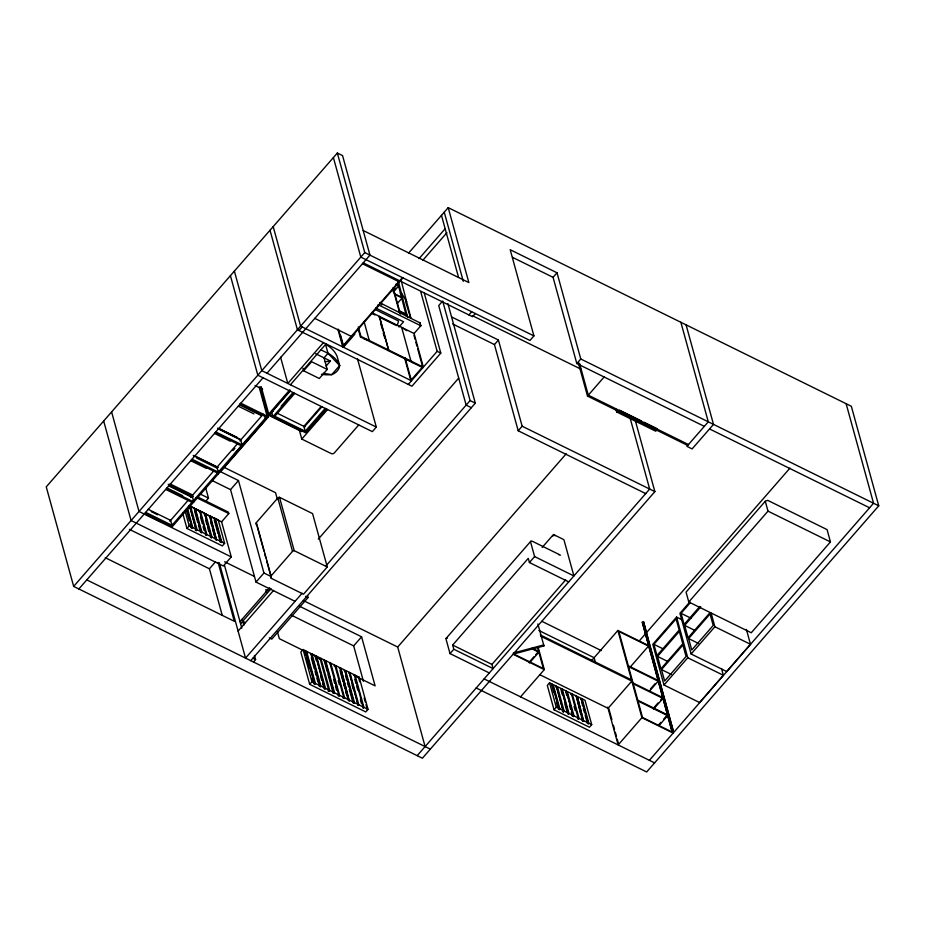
<?xml version="1.0" encoding="UTF-8"?>
<svg xmlns="http://www.w3.org/2000/svg" width="925" height="925" viewBox="0 0 925 925"><rect width="100%" height="100%" fill="white"/><g stroke="black" fill="none" stroke-linecap="round" stroke-linejoin="round"><path stroke-width="1.39" d="M420.413 326.224L420.702 325.357M265.891 417.002L265.117 418.065L265.197 417.106M267.001 373.226L369.965 255.127L342.551 155.597L337.347 153.03L46.25 486.862L73.665 586.404L422.401 758.222L654.877 491.614L635.463 421.106M73.665 586.404L364.762 252.571L337.347 153.03M298.995 330.549L302.163 326.918M78.868 588.971L263.035 377.77M323.461 342.608L287.814 383.482L280.576 357.212M169.842 521.272L188.596 499.754M190.619 497.442L191.406 496.528M191.914 495.95L213.848 470.802M217.109 467.056L237.575 443.584M239.933 440.878L263.197 414.203M233.031 450.498L234.892 448.371M290.415 384.765L326.062 343.88M303.689 370.809L311.609 361.721L327.219 369.422L319.298 378.498L303.689 370.809L302.984 368.243M408.526 253.161L448.209 207.651L851.335 406.272L878.75 505.813L646.668 771.97L476.202 687.98M285.501 422.32L284.715 423.234L267.961 414.978L289.86 389.737M171.194 526.198L192.758 501.454M217.537 473.057L240.789 446.382L241.83 446.891L172.235 526.707L144.971 513.271M241.298 445.804L264.55 419.129L265.602 419.638L242.338 446.312L215.074 432.877M239.76 403.947L266.377 417.059L267.163 416.158L240.754 403.138M234.025 454.614L242.535 444.856M244.547 442.543L246.443 440.369M265.348 418.69L267.244 416.516L259.254 387.425M289.641 391.078L271.615 411.741L272.968 416.666L305.481 432.692L326.224 408.896M269.765 414.481L290.092 391.171M259.96 386.8L268.285 417.036L244.639 444.139L243.599 443.63M190.596 506.276L197.071 529.759L196.308 530.615L189.845 507.143L190.596 506.276L194.435 508.16L200.898 531.644L200.424 532.187L201.419 532.673L201.893 532.129L195.429 508.658L194.944 509.201L201.419 532.673M281.165 406.179L293.052 392.558M321.438 374.301A35.37 27.137 -15.4 0 0 331.74 374.648L339.66 365.56L337.186 356.587A35.37 27.137 -15.4 0 0 325.531 344.354L328.005 353.327L324.039 357.871L327.219 369.422M272.968 416.666L293.711 392.882M194.435 508.16L193.961 508.704L194.944 509.201M274.806 416.273L294.751 393.391M205.72 501.304L208.495 498.113L205.558 487.463M195.429 508.658L199.453 510.635L198.898 511.271L199.881 511.756L200.436 511.12L204.483 513.121L210.958 536.592L210.357 537.275L211.351 537.772L211.952 537.09L205.477 513.606L204.887 514.288L211.351 537.772M402.444 277.627L343.036 345.753L343.557 346.008L340.539 335.07M419.013 258.688L445.156 228.718M326.074 366.08L330.468 361.039L315.633 353.72M402.965 277.882L342.77 346.921L337.903 329.277M393.206 291.468L395.912 288.369M215.317 518.451L221.78 541.934L221.306 542.478L214.843 518.994L215.317 518.451L218.173 519.862L224.636 543.333L222.382 545.923L186.931 528.464L189.186 525.874L185 510.681M393.368 292.046L398.767 285.848L396.062 284.021M422.656 260.492L446.925 232.649M187.486 508.322L192.816 527.655L191.302 527.759L191.822 527.169L189.186 525.874M204.483 513.121L203.893 513.803L204.887 514.288M285.675 422.401L284.877 423.315L301.631 431.57L302.417 430.657L290.832 424.945M371.561 312.534L379.262 316.338L388.535 349.985L388.061 350.529L360.415 336.92L360.889 336.376L358.299 326.953M378.938 316.951L379.412 316.408L414.076 333.486L423.349 367.144L388.685 350.066L379.412 316.408M295.052 601.331L256.017 582.091L230.545 489.626L238.465 480.538L219.248 471.068M189.845 507.143L188.85 506.646L189.602 505.79L196.077 529.262L195.325 530.129L196.308 530.615M205.477 513.606L210.033 516.566L216.508 540.05L210.472 516.069L210.033 516.566M397.611 303.157L402.109 298L394.478 294.243M210.472 516.069L214.843 518.994M201.893 532.129L205.917 534.118L205.362 534.754L206.356 535.24L206.911 534.604L200.436 511.12M321.102 406.584L303.874 426.344L305.227 431.27L325.184 408.387M221.422 522.012L228.799 513.56L228.406 512.149L197.511 496.922M304.267 426.968L321.842 406.815M314.997 422.852L326.883 409.22M398.976 327.022L403.566 321.75L375.816 308.071M358.75 424.922L334.387 452.868A2.312 1.769 -15.4 0 1 331.196 453.562L301.781 439.063L327.531 409.544M209.478 515.583L215.513 539.553L216.508 540.05M221.306 542.478L220.312 541.992L220.786 541.437L214.323 517.965M388.685 350.066L388.211 350.61L422.875 367.688M379.736 302.683L420.019 322.894M414.042 333.532L420.817 325.762L419.904 322.478M222.231 615.322L209.42 568.794L215.583 561.729M256.792 525.076A2.312 1.769 -15.4 0 1 256.364 522.602L277.812 498.008A1.746 1.341 -15.4 0 1 279.523 497.315L312.581 513.606L327.277 566.967L303.516 594.22L271.488 578.437L266.597 560.654M188.746 505.64L221.584 521.827L231.25 556.908L223.33 565.996L131.096 520.544L103.681 421.002M422.679 366.809L410.792 380.441L404.491 357.547M408.307 384.407L437.155 351.315L420.69 291.537M468.894 314.916L471.669 311.737M357.536 358.958L376.302 427.072L372.336 431.617L257.832 375.203L230.417 275.662M424.332 293.329L440.797 353.107L411.949 386.199L297.434 329.786L270.019 230.244M475.311 313.529L472.536 316.708L363.236 262.85M256.017 582.091L263.937 573.014L238.465 480.538M271.488 578.437A2.312 1.769 -15.4 0 1 271.06 575.963L292.508 551.369A1.746 1.341 -15.4 0 1 294.219 550.676L327.277 566.967M240.003 621.669L269.614 587.722M240.569 623.728L271.129 588.682M238.107 631.093L273.603 590.381M318.304 539.125L458.708 378.105M645.708 493.592L518.197 430.761L494.447 344.562L498.413 340.018L451.562 316.94M704.33 426.367L576.807 363.537L553.069 277.338L557.023 272.794L510.184 249.715L533.922 335.914L529.967 340.458L360.808 257.104L333.393 157.574M302.093 593.249L245.541 658.103L219.26 562.666M325.739 566.135L470.108 400.571L442.682 301.03L438.728 305.574L466.142 405.115L471.345 407.671M250.744 660.67L475.311 403.138L447.897 303.597M307.47 595.503L308.037 597.55L271.8 639.117L269.325 637.892M253.45 661.999L255.589 659.548L254.468 655.443M314.882 684.072L306.013 651.894L306.568 651.258L315.437 683.436L314.882 684.072L313.702 683.494L314.257 682.858L305.389 650.68L303.076 649.535L300.822 652.125L309.678 684.303L365.78 711.938L368.034 709.348L359.166 677.169L355.05 675.146L353.72 675.4L354.275 674.764L349.916 672.614L349.361 673.25L358.229 705.428L358.784 704.792L349.916 672.614M305.944 655.339L304.834 651.316L305.389 650.68M306.568 651.258L320.755 659.086M311.991 653.929L311.471 654.518L320.339 686.697L320.848 686.107L311.991 653.929L315.645 655.732L324.513 687.911L323.993 688.501L324.987 688.986L325.507 688.397L316.639 656.218L316.13 656.808L324.987 688.986M315.645 655.732L315.136 656.322L316.234 660.346M518.197 430.761L522.151 426.217L498.413 340.018M576.807 363.537L580.773 358.993L557.023 272.794M334.11 693.415L325.242 661.236L325.716 660.693L334.584 692.871L334.11 693.415L333.116 692.929L333.59 692.386L324.721 660.207L320.894 658.311L320.142 659.178L319.148 658.692M327.207 671.469L324.247 660.751L324.721 660.207M309.678 684.303L311.933 681.713L303.076 649.535M330.179 663.803L330.734 663.167L334.781 665.156L344.042 698.502L344.632 697.832L335.775 665.642L335.174 666.324L334.179 665.838L334.781 665.156M363.433 681.32L353.674 645.893L361.594 636.805L299.469 606.199M310.742 653.316L319.599 685.494L319.09 686.084L320.339 686.697M339.336 668.116L339.776 667.619L335.775 665.642M340.77 668.104L349.199 700.792L340.77 668.104L344.609 670.001L353.477 702.179L353.003 702.722L353.998 703.22L354.472 702.676L345.603 670.486L345.129 671.041L353.998 703.22M325.507 688.397L328.757 690.004L328.005 690.871L328.999 691.357L329.751 690.489L320.894 658.311M604.129 376.995L587.502 396.085L618.709 411.463L619.496 410.55M348.794 672.972L349.349 672.336L345.603 670.486M334.584 692.871L338.608 694.848L338.053 695.484L339.047 695.982L339.602 695.346L330.734 663.167M359.166 677.169L358.611 677.805L359.721 681.829M339.776 667.619L348.205 700.294L349.199 700.792M425.107 746.579L397.692 647.038L566.227 453.77M349.349 672.336L358.229 705.428M616.709 411.972L617.507 411.058L656.53 430.287L655.732 431.189L616.709 411.972L615.946 409.197M358.784 704.792L363.132 706.943L362.577 707.579L363.363 707.96L363.918 707.324L355.05 675.146M446.116 638.377L530.719 541.356M452.66 645.049L491.95 664.416L493.106 668.602L453.805 649.234L452.66 645.049L528.268 558.342L529.424 562.527L568.713 581.894M542.166 547.461L553.451 534.511L563.464 539.448M489.302 672.961L450.012 653.593L453.805 649.234M529.424 562.527L534.604 556.572L530.649 542.212A3.318 1.387 41.1 0 1 532.684 541.437L558.954 554.387M656.738 428.899L655.952 429.813L687.691 445.445M491.95 664.416L565.672 579.871M417.187 755.656L649.674 489.047L629.867 417.152M529.192 662.173L533.91 656.762M535.795 654.599L538.627 651.362L532.176 648.182M529.424 662.994L538.847 652.183L532.395 649.003M520.555 696.849L544.316 669.596L537.968 646.552M559.382 709.567L552.664 685.182L553.185 684.593L559.903 708.966L559.382 709.567L558.388 709.07L558.908 708.481L552.19 684.095L549.554 682.8L547.299 685.39L554.017 709.776L589.456 727.235L591.722 724.645L585.005 700.271L582.149 698.861L581.675 699.404L588.393 723.789L588.867 723.246L582.149 698.861M553.913 692.813L551.67 684.685L552.19 684.095M555.682 687.055L556.445 686.2L553.185 684.593M557.428 686.685L556.677 687.553L563.394 711.926L564.146 711.071L557.428 686.685L561.267 688.57L567.985 712.955L567.511 713.499L568.505 713.984L568.979 713.441L562.261 689.067L561.787 689.611L568.505 713.984M561.267 688.57L560.793 689.113L561.787 689.611M591.48 660.739L617.888 630.457L649.119 645.847M566.852 695.739L565.73 691.68L566.285 691.044L562.261 689.067M567.279 691.53L573.997 715.915L573.442 716.551L566.724 692.166L567.279 691.53L571.315 693.53L578.437 719.083L579.027 718.401L572.309 694.016L571.719 694.698L570.725 694.212L571.315 693.53M554.017 709.776L556.272 707.186L549.554 682.8M556.445 686.2L563.152 710.573L562.4 711.441L563.394 711.926M580.727 714.1L576.31 695.982L572.309 694.016M577.304 696.479L583.582 721.361L577.304 696.479L581.154 698.375L587.872 722.749L587.398 723.304L588.393 723.789M582.542 705.694L581.154 698.375M573.442 716.551L572.448 716.066L573.003 715.43L566.285 691.044M639.048 641.187L789.962 468.119M765.276 501.257L686.061 592.104L688.79 601.99L751.25 632.758L830.453 541.923L827.066 529.609L767.692 500.344L765.276 501.257L768.004 511.143L830.453 541.923M583.582 721.361L582.6 720.864L576.31 695.982M629.659 667.7L648.506 646.078L618.837 631.463L642.528 717.453L672.197 732.068L673.481 731.733L643.58 621.889L642.297 622.224L672.197 732.068L642.297 622.224M688.79 601.99L768.004 511.143M681.644 619.588L676.557 617.079L652.796 644.332L664 685.009L699.601 702.549L723.362 675.296L721.5 668.521M689.969 601.782L679.921 613.321L691.125 653.998L726.726 671.538L750.487 644.286L746.382 629.37M653.917 644.332L676.094 618.894L679.17 630.052L656.993 655.49L653.917 644.332L662.612 648.61M699.832 606.453L684.118 624.468L681.043 613.31L690.281 602.707M657.536 656.426L679.355 631.393L682.766 643.788L660.947 668.821L657.536 656.426L667.746 661.456M709.891 612.778L688.073 637.799L684.65 625.404L700.78 606.904M661.491 669.584L682.916 645.014L686.072 656.472L664.647 681.043L661.491 669.584L671.446 674.487M688.616 638.574L710.042 613.992L713.198 625.45L691.773 650.021L688.616 638.574L698.572 643.476M650.414 689.044L655.131 683.633M649.685 690.906L658.172 681.17L628.503 666.555M664 685.009L687.761 657.756L676.557 617.079M691.125 653.998L714.886 626.745L711.152 613.183M617.888 630.457L641.915 717.684L618.154 744.937L607.725 707.105M654.218 707.324L657.987 703M660.808 699.751L662.693 697.589L633.024 682.974M653.501 709.221L662.924 698.41L633.255 683.795M658.958 724.564L660.843 722.402M663.676 719.153L667.445 714.828L637.776 700.213M659.19 725.385L667.665 715.649L638.007 701.034M649.385 760.327L873.547 503.246L846.132 403.705M398.351 281.443L401.196 292.473L400.352 292.855L397.866 283.2M406.422 316.35L400.409 293.063L401.253 292.682L407.613 317.333M513.699 653.987L543.935 645.928L543.68 644.945L513.444 652.992L513.699 653.987L543.368 668.602L537.494 647.257M666.15 708.839L667.434 708.492M325.103 361.733L330.468 361.039M323.345 373.295L331.74 374.648A11.736 9.007 -15.4 0 0 339.66 365.56L328.005 353.327L320.79 349.777M363.594 338.481L369.272 340.504L364.08 321.657M512.554 257.37L553.069 277.338M363.19 230.498L468.848 282.564L448.209 207.651M364.762 252.571L533.922 335.914M580.773 358.993L878.75 505.813M709.533 428.934L869.581 507.79M472.432 315.691L580.923 369.144M362.461 263.741L398.895 281.697M396.224 284.599L398.767 285.848M394.304 293.583L401.936 297.341M452.672 323.97L494.447 344.562M619.646 410.226L641.511 420.991M644.077 422.262L656.935 428.599M688.489 444.543L588.288 395.172L579.512 363.305M399.01 310.661L406.63 314.419M399.184 311.32L406.815 315.078M378.047 304.695L420.817 325.762M375.504 309.644L398.478 320.963A23.298 17.876 -15.4 0 1 396.952 325.727M372.347 313.702L374.926 314.974M381.505 318.212L395.576 325.149M406.873 330.722L401.658 327.369L410.931 361.028L412.515 362.588M437.155 351.315L440.797 353.107M360.889 336.376L388.535 349.985M354.171 333.844L354.853 334.168L343.441 347.257L338.515 329.335M314.812 318.385L351.246 336.342M470.108 400.571L475.311 403.138M522.151 426.217L654.877 491.614M411.475 380.776L300.602 326.143L273.187 226.613M376.302 427.072L261.787 370.659L234.372 271.118M255.092 385.494L262.631 389.205M262.677 399.97L263.718 400.479M262.723 400.097L263.764 400.618M714.886 626.745L750.487 644.286M272.401 410.839L273.442 411.347M277.407 413.302L304.915 426.853M681.043 613.31L690.975 618.201M273.754 415.764L306.267 431.778M268.724 413.972L275.199 417.244M279.928 419.488L286.276 422.621M267.244 416.516L268.285 417.036M239.725 404.942L261.659 415.753M684.65 625.404L694.872 630.434M238.338 406.202L253.947 413.903M534.604 556.572L573.905 575.94L563.996 539.98M687.761 657.756L723.362 675.296M219.664 428.761L237.274 437.433M217.641 428.159L240.87 439.595M218.254 428.888L240.731 439.965L242.084 444.89L215.86 431.975M243.472 443.769L244.524 444.278L220.878 471.392L219.641 470.767M214.565 433.455L230.186 441.144M541.934 621.357L601.308 650.61M628.295 665.78L657.964 680.395M223.931 467.264L275.558 492.701L277.442 499.546M193.88 455.412L218.392 467.483M193.244 455.528L216.97 467.217L218.323 472.143L192.099 459.228M196.528 457.967L216.658 467.888M538.905 630.503L594.128 657.71L595.642 663.202M191.313 460.13L218.577 473.565M190.804 460.708L206.425 468.397M218.069 474.143L217.028 473.623L193.267 500.876L194.308 501.396M540.327 634.932L631.497 679.852M540.663 636.169L631.833 681.089L608.072 708.342L540.015 674.811M212.611 480.792L230.545 489.626M199.627 493.742L208.495 498.113M170.05 483.891L192.897 495.141M196.609 497.696L228.799 513.56M168.2 484.272L193.36 496.667M196.008 497.87L197.048 498.378M195.88 498.008L196.921 498.529M513.097 654.218L544.316 669.596M641.915 717.684L673.146 733.074L672.024 729.004M168.928 485.463L192.446 497.049L193.799 501.974L166.546 488.539M168.466 485.706L191.313 496.956M167.043 487.961L182.664 495.65M165.748 489.441L191.972 502.368M575.882 696.49L576.876 696.976M551.67 684.685L552.664 685.182M565.73 691.68L566.724 692.166M580.68 698.918L581.675 699.404M192.816 527.655L196.077 529.262M197.071 529.759L200.898 531.644M206.911 534.604L210.958 536.592M211.952 537.09L215.941 539.055M216.936 539.541L220.786 541.437M221.78 541.934L224.636 543.333M556.272 707.186L558.908 708.481M559.903 708.966L563.152 710.573M564.146 711.071L567.985 712.955M568.979 713.441L573.003 715.43M573.997 715.915L578.033 717.904L577.443 718.586L578.437 719.083M579.027 718.401L583.028 720.367M584.022 720.853L587.872 722.749M588.867 723.246L591.722 724.645M148.15 509.282L170.628 520.359L171.992 525.284L145.768 512.369M151.284 511.652L157.62 514.774M173.426 523.758L174.467 524.267M484.122 678.904L654.588 762.894M144.473 513.849L160.083 521.538M231.25 556.908L139.016 511.467L111.601 411.926M263.937 573.014L270.227 576.113M305.539 596.324L308.037 597.55M224.625 561.764L254.329 576.402M303.412 600.579L397.692 647.038M268.412 590.89L265.822 589.618L266.573 592.347M129.407 529.377L209.42 568.794M291.548 615.275L353.674 645.893M316.639 656.218L319.9 657.825L328.999 691.357M325.716 660.693L329.739 662.67L339.047 695.982M307.805 652.703L279.338 638.678L277.454 631.868M324.247 660.751L325.242 661.236M344.135 670.544L345.129 671.041M355.697 676.302L375.111 685.864L361.594 636.805M304.834 651.316L306.013 651.894M242.708 621.276L245.414 622.606M105.253 557.706L234.302 621.288L218.092 562.446M311.933 681.713L314.257 682.858M315.437 683.436L319.599 685.494M320.848 686.107L324.513 687.911M329.751 690.489L333.59 692.386M339.602 695.346L343.637 697.334L343.048 698.017L344.042 698.502M344.632 697.832L348.632 699.797M349.627 700.283L353.477 702.179M354.472 702.676L358.206 704.515M363.918 707.324L368.034 709.348M252.883 658.218L255.589 659.548M86.788 579.882L430.322 749.146M401.196 292.473L406.665 301.828L410.908 318.269M400.409 293.063L401.739 295.306M686.072 324.848L713.499 424.39L692.108 448.914L686.905 446.347L708.284 421.823L680.869 322.282M578.345 362.831L587.502 396.085M649.997 646.494L673.481 731.733M608.823 708.643L611.888 719.743M613.414 725.293L614.558 729.443M615.322 732.218L616.466 736.381M617.229 739.156L618.374 743.318M583.293 708.4L584.415 712.458M585.155 715.175L587.398 723.304M444.254 212.195L463.286 281.316M581.478 716.806L582.6 720.864M441.479 215.375L458.557 277.373M574.09 706.399L575.2 710.458M569.453 705.22L570.575 709.29M571.326 711.996L572.448 716.066M561.163 690.466L562.284 694.536M564.898 704.018L567.129 712.146M537.876 623.936L543.935 645.928M556.526 702.295L557.648 706.365M410.688 318.154L405.659 301.816M413.972 335.382L415.094 339.417M415.834 342.111L416.944 346.147M417.684 348.841L422.505 366.346M393.194 287.895L400.409 314.072M392.847 288.265L399.635 312.893M405.162 357.882L411.093 379.423M381.077 302.278L381.817 304.961M380.799 323.681L382.279 329.069M383.239 333.035L384.869 338.492M450.012 653.593L446.058 639.233A3.318 1.387 41.1 0 1 447.434 638.192M358.195 328.837L360.415 336.92M299.145 429.489L301.781 439.063M364.149 697.924L365.259 701.948M365.999 704.63L367.479 709.984M354.275 674.764L363.363 707.96M354.83 679.424L355.928 683.436M356.668 686.119L357.778 690.143M360.368 699.531L361.467 703.555M352.113 685.032L353.223 689.056M345.615 675.909L346.725 679.933M347.465 682.615L348.575 686.639M349.303 689.322L352.263 700.04M340.076 670.798L343.025 681.528M343.765 684.211L344.875 688.223M345.615 690.906L346.725 694.929M261.185 386.604L268.759 414.076M260.457 387.725L267.961 414.978M266.146 416.238L266.377 417.059M338.249 680.592L339.359 684.604M333.613 679.401L334.723 683.425M335.463 686.107L336.573 690.131M279.523 497.315L294.219 550.676M327.936 674.152L333.116 692.929M277.812 498.008L292.508 551.369M320.674 676.429L321.784 680.453M322.524 683.136L323.623 687.159M311.332 657.918L314.28 668.648M315.02 671.33L316.13 675.354M316.87 678.037L317.98 682.06M306.684 658.022L309.632 668.74M312.222 678.129L313.702 683.494M256.364 522.602L271.06 575.963M257.173 526.441L263.949 551.069M264.712 553.809L265.833 557.914M242.142 619.218L243.842 625.381M214.23 519.885L218.034 533.702M218.786 536.465L220.312 541.992M224.463 565.233L241.807 628.179M210.565 521.607L211.709 525.747M212.472 528.51L214.369 535.413M205.789 520.706L206.934 524.845M207.697 527.608L208.842 531.748M199.453 510.635L206.356 535.24M200.413 516.798L202.321 523.7M203.072 526.464L204.217 530.603M194.713 511.467L197.765 522.521M198.517 525.284L199.661 529.424M186.977 508.912L192.296 528.256M186.364 509.802L189.405 520.856M190.168 523.619L191.302 527.759M182.745 513.271L186.931 528.464M643.58 621.889L649.616 645.118M401.265 280.946L406.607 301.631M552.387 536.211A1.989 1.526 -15.4 0 1 555.139 535.621M559.07 555.012A1.989 1.526 -15.4 0 1 560.515 555.15M328.005 353.327A35.37 27.137 -15.4 0 1 339.66 365.56"/></g></svg>
